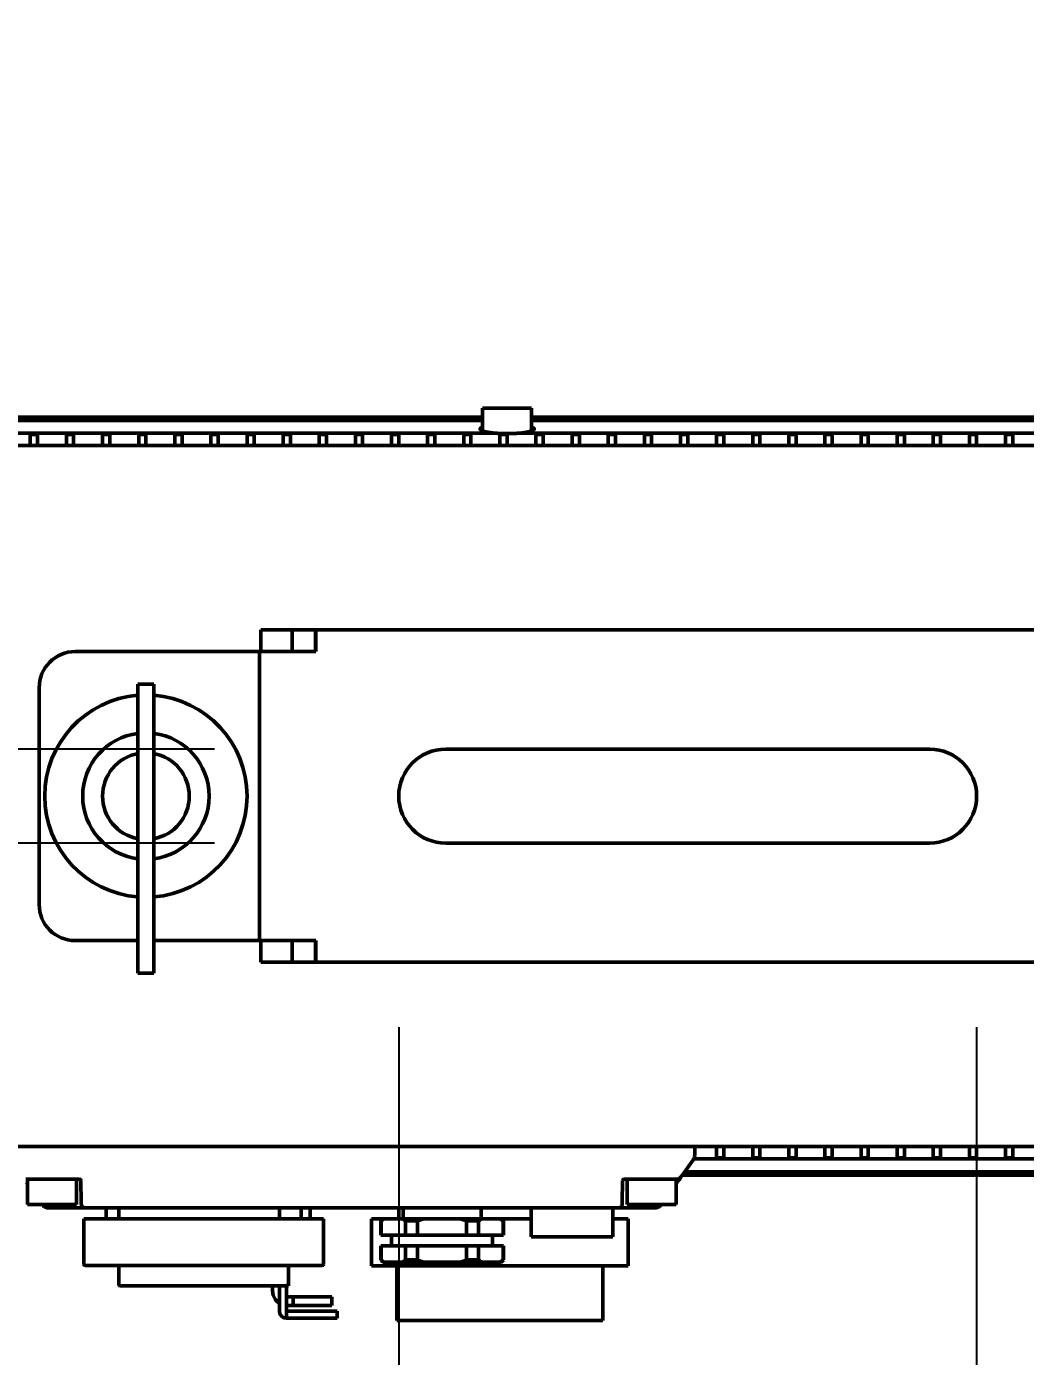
# Model space of a CAD drawing. Header units: millimetres. Extents: x 100 to 5488, y 100 to 4218.
# Drawn here: x 1685.1 to 1823.4, y 953.6 to 1137.7 of the extents above; entities that cross this region are included whole.
import ezdxf

# ---------------------------------------------------------------- set-up
doc = ezdxf.new("R2010")
doc.units = ezdxf.units.MM
doc.header["$LTSCALE"] = 20
doc.layers.add('Dimension (ANSI)', color=7, linetype='Continuous', lineweight=25)
doc.layers.add('Visible (ANSI)', color=7, linetype='Continuous', lineweight=50)
doc.styles.add('My Text', font='tahoma.ttf')
doc.dimstyles.new('My Dimension - mm [in] (ANSI)', dxfattribs={"dimscale": 20, "dimtxt": 0.7, "dimasz": 2.5, "dimexe": 3.175, "dimexo": 1.6002, "dimgap": 0.8, "dimtad": 0, "dimtoh": 1, "dimrnd": 1e-08, "dimzin": 4, "dimdsep": 46, "dimtxsty": 'My Text', "dimcen": 0.09, "dimdle": 10, "dimclrd": 1, "dimclre": 1, "dimclrt": 1, "dimadec": 1, "dimazin": 1, "dimtfac": 4.354286, "dimtofl": 0, "dimtmove": 0, "dimatfit": 3, "dimfxl": 1, "dimtolj": 1, "dimtzin": 4, "dimlwd": -1, "dimlwe": -1, "dimarcsym": 0})

# ---------------------------------------------------------------- blocks, each defined once
blk = doc.blocks.new('*D12')
at = {"layer": 'Defpoints', "color": 0, "transparency": 16777216}
for p in [(1736.61, 1031.16), (1816.61, 1031.16), (1816.61, 823.06)]:
    blk.add_point(p, dxfattribs=at)
at = {"layer": 'Dimension (ANSI)', "color": 1, "transparency": 16777216}
for p, q in [((1736.61, 999.16), (1736.61, 759.56)), ((1816.61, 999.16), (1816.61, 759.56)), ((1686.61, 823.06), (1636.61, 823.06)), ((1866.61, 823.06), (2021.11, 823.06))]:
    blk.add_line(p, q, dxfattribs=at)
for points in [[(1686.61, 831.39), (1686.61, 814.73), (1736.61, 823.06)], [(1866.61, 831.39), (1866.61, 814.73), (1816.61, 823.06)]]:
    blk.add_solid(points, dxfattribs=at)
at = {"layer": 'Dimension (ANSI)', "color": 1, "transparency": 16777216, "insert": (2124, 832.22), "char_height": 14, "attachment_point": 2, "style": 'My Text'}
blk.add_mtext('\\A1;80.00 mm [3.150 in]', dxfattribs=at)
blk = doc.blocks.new('*D13')
at = {"layer": 'Defpoints', "color": 0, "transparency": 16777216}
for p in [(1525.82, 1037.66), (1743.11, 1037.66), (1743.11, 1024.66)]:
    blk.add_point(p, dxfattribs=at)
at = {"layer": 'Dimension (ANSI)', "color": 1, "transparency": 16777216}
for p, q in [((1525.82, 1087.66), (1525.82, 1137.66)), ((1711.11, 1037.66), (1462.32, 1037.66)), ((1711.11, 1024.66), (1462.32, 1024.66)), ((1525.82, 974.66), (1525.82, 899.48))]:
    blk.add_line(p, q, dxfattribs=at)
for points in [[(1517.49, 1087.66), (1534.15, 1087.66), (1525.82, 1037.66)], [(1517.49, 974.66), (1534.15, 974.66), (1525.82, 1024.66)]]:
    blk.add_solid(points, dxfattribs=at)
at = {"layer": 'Dimension (ANSI)', "color": 1, "transparency": 16777216, "insert": (1516.66, 802.57), "char_height": 14, "attachment_point": 2, "rotation": 90, "style": 'My Text'}
blk.add_mtext('\\A1;13.00 mm [.512 in]', dxfattribs=at)

msp = doc.modelspace()

# ---------------------------------------------------------------- linework, layer by layer
at = {"layer": 'Visible (ANSI)'}
for p, q in [((1748.213, 1084.861), (1755.013, 1084.861)), ((1748.213, 1084.861), (1748.213, 1081.713)), ((1755.013, 1084.861), (1755.013, 1081.713)), ((1624.013, 1083.602), (1748.213, 1083.602)), ((1748.213, 1083.161), (1624.013, 1083.161)), ((1755.013, 1083.602), (1912.656, 1083.602)), ((1911.563, 1083.161), (1755.013, 1083.161)), ((1621.959, 1081.375), (1750.266, 1081.375)), ((1685.613, 1081.219), (1685.613, 1081.222)), ((1685.613, 1081.222), (1686.613, 1081.222)), ((1685.613, 1081.219), (1685.613, 1079.661)), ((1686.613, 1081.222), (1686.613, 1081.219)), ((1686.613, 1079.661), (1686.613, 1081.219)), ((1690.613, 1081.219), (1690.613, 1081.222)), ((1690.613, 1081.222), (1691.613, 1081.222)), ((1690.613, 1081.219), (1690.613, 1079.661)), ((1691.613, 1081.222), (1691.613, 1081.219)), ((1691.613, 1079.661), (1691.613, 1081.219)), ((1695.613, 1081.219), (1695.613, 1081.222)), ((1695.613, 1081.222), (1696.613, 1081.222)), ((1695.613, 1081.219), (1695.613, 1079.661)), ((1696.613, 1081.222), (1696.613, 1081.219)), ((1696.613, 1079.661), (1696.613, 1081.219)), ((1700.613, 1081.219), (1700.613, 1081.222)), ((1700.613, 1081.222), (1701.613, 1081.222)), ((1700.613, 1081.219), (1700.613, 1079.661)), ((1701.613, 1081.222), (1701.613, 1081.219)), ((1701.613, 1079.661), (1701.613, 1081.219)), ((1705.613, 1081.219), (1705.613, 1081.222)), ((1705.613, 1081.222), (1706.613, 1081.222)), ((1705.613, 1081.219), (1705.613, 1079.661)), ((1706.613, 1081.222), (1706.613, 1081.219)), ((1706.613, 1079.661), (1706.613, 1081.219)), ((1710.613, 1081.219), (1710.613, 1081.222)), ((1710.613, 1081.222), (1711.613, 1081.222)), ((1710.613, 1081.219), (1710.613, 1079.661)), ((1711.613, 1081.222), (1711.613, 1081.219)), ((1711.613, 1079.661), (1711.613, 1081.219)), ((1715.613, 1081.219), (1715.613, 1081.222)), ((1715.613, 1081.222), (1716.613, 1081.222)), ((1715.613, 1081.219), (1715.613, 1079.661)), ((1716.613, 1081.222), (1716.613, 1081.219)), ((1716.613, 1079.661), (1716.613, 1081.219)), ((1720.613, 1081.219), (1720.613, 1081.222)), ((1720.613, 1081.222), (1721.613, 1081.222)), ((1720.613, 1081.219), (1720.613, 1079.661)), ((1721.613, 1081.222), (1721.613, 1081.219)), ((1721.613, 1079.661), (1721.613, 1081.219)), ((1725.613, 1081.219), (1725.613, 1081.222)), ((1725.613, 1081.222), (1726.613, 1081.222)), ((1725.613, 1081.219), (1725.613, 1079.661)), ((1726.613, 1081.222), (1726.613, 1081.219)), ((1726.613, 1079.661), (1726.613, 1081.219)), ((1730.613, 1081.219), (1730.613, 1081.222)), ((1730.613, 1081.222), (1731.613, 1081.222)), ((1730.613, 1081.219), (1730.613, 1079.661)), ((1731.613, 1081.222), (1731.613, 1081.219)), ((1731.613, 1079.661), (1731.613, 1081.219)), ((1735.613, 1081.219), (1735.613, 1081.222)), ((1735.613, 1081.222), (1736.613, 1081.222)), ((1735.613, 1081.219), (1735.613, 1079.661)), ((1736.613, 1081.222), (1736.613, 1081.219)), ((1736.613, 1079.661), (1736.613, 1081.219)), ((1740.613, 1081.219), (1740.613, 1081.222)), ((1740.613, 1081.222), (1741.613, 1081.222)), ((1740.613, 1081.219), (1740.613, 1079.661)), ((1741.613, 1081.222), (1741.613, 1081.219)), ((1741.613, 1079.661), (1741.613, 1081.219)), ((1745.613, 1081.219), (1745.613, 1081.222)), ((1745.613, 1081.222), (1746.613, 1081.222)), ((1745.613, 1081.219), (1745.613, 1079.661)), ((1746.613, 1081.222), (1746.613, 1081.219)), ((1746.613, 1079.661), (1746.613, 1081.219)), ((1750.28, 1081.361), (1752.946, 1081.361)), ((1750.613, 1081.219), (1750.613, 1081.222)), ((1750.613, 1081.222), (1751.613, 1081.222)), ((1750.613, 1081.219), (1750.613, 1079.661)), ((1751.613, 1081.222), (1751.613, 1081.219)), ((1751.613, 1079.661), (1751.613, 1081.219)), ((1752.959, 1081.375), (1907.158, 1081.375)), ((1755.613, 1081.219), (1755.613, 1081.222)), ((1755.613, 1081.222), (1756.613, 1081.222)), ((1755.613, 1081.219), (1755.613, 1079.661)), ((1756.613, 1081.222), (1756.613, 1081.219)), ((1756.613, 1079.661), (1756.613, 1081.219)), ((1760.613, 1081.219), (1760.613, 1081.222)), ((1760.613, 1081.222), (1761.613, 1081.222)), ((1760.613, 1081.219), (1760.613, 1079.661)), ((1761.613, 1081.222), (1761.613, 1081.219)), ((1761.613, 1079.661), (1761.613, 1081.219)), ((1765.613, 1081.219), (1765.613, 1081.222)), ((1765.613, 1081.222), (1766.613, 1081.222)), ((1765.613, 1081.219), (1765.613, 1079.661)), ((1766.613, 1081.222), (1766.613, 1081.219)), ((1766.613, 1079.661), (1766.613, 1081.219)), ((1770.613, 1081.219), (1770.613, 1081.222)), ((1770.613, 1081.222), (1771.613, 1081.222)), ((1770.613, 1081.219), (1770.613, 1079.661)), ((1771.613, 1081.222), (1771.613, 1081.219)), ((1771.613, 1079.661), (1771.613, 1081.219)), ((1775.613, 1081.219), (1775.613, 1081.222)), ((1775.613, 1081.222), (1776.613, 1081.222)), ((1775.613, 1081.219), (1775.613, 1079.661)), ((1776.613, 1081.222), (1776.613, 1081.219)), ((1776.613, 1079.661), (1776.613, 1081.219)), ((1780.613, 1081.219), (1780.613, 1081.222)), ((1780.613, 1081.222), (1781.613, 1081.222)), ((1780.613, 1081.219), (1780.613, 1079.661)), ((1781.613, 1081.222), (1781.613, 1081.219)), ((1781.613, 1079.661), (1781.613, 1081.219)), ((1785.613, 1081.219), (1785.613, 1081.222)), ((1785.613, 1081.222), (1786.613, 1081.222)), ((1785.613, 1081.219), (1785.613, 1079.661)), ((1786.613, 1081.222), (1786.613, 1081.219)), ((1786.613, 1079.661), (1786.613, 1081.219)), ((1790.613, 1081.219), (1790.613, 1081.222)), ((1790.613, 1081.222), (1791.613, 1081.222)), ((1790.613, 1081.219), (1790.613, 1079.661)), ((1791.613, 1081.222), (1791.613, 1081.219)), ((1791.613, 1079.661), (1791.613, 1081.219)), ((1795.613, 1081.219), (1795.613, 1081.222)), ((1795.613, 1081.222), (1796.613, 1081.222)), ((1795.613, 1081.219), (1795.613, 1079.661)), ((1796.613, 1081.222), (1796.613, 1081.219)), ((1796.613, 1079.661), (1796.613, 1081.219)), ((1800.613, 1081.219), (1800.613, 1081.222)), ((1800.613, 1081.222), (1801.613, 1081.222)), ((1800.613, 1081.219), (1800.613, 1079.661)), ((1801.613, 1081.222), (1801.613, 1081.219)), ((1801.613, 1079.661), (1801.613, 1081.219)), ((1805.613, 1081.219), (1805.613, 1081.222)), ((1805.613, 1081.222), (1806.613, 1081.222)), ((1805.613, 1081.219), (1805.613, 1079.661)), ((1806.613, 1081.222), (1806.613, 1081.219)), ((1806.613, 1079.661), (1806.613, 1081.219)), ((1810.613, 1081.219), (1810.613, 1081.222)), ((1810.613, 1081.222), (1811.613, 1081.222)), ((1810.613, 1081.219), (1810.613, 1079.661)), ((1811.613, 1081.222), (1811.613, 1081.219)), ((1811.613, 1079.661), (1811.613, 1081.219)), ((1815.613, 1081.219), (1815.613, 1081.222)), ((1815.613, 1081.222), (1816.613, 1081.222)), ((1815.613, 1081.219), (1815.613, 1079.661)), ((1816.613, 1081.222), (1816.613, 1081.219)), ((1816.613, 1079.661), (1816.613, 1081.219)), ((1820.613, 1081.219), (1820.613, 1081.222)), ((1820.613, 1081.222), (1821.613, 1081.222)), ((1820.613, 1081.219), (1820.613, 1079.661)), ((1821.613, 1081.222), (1821.613, 1081.219)), ((1821.613, 1079.661), (1821.613, 1081.219)), ((1596.113, 1079.661), (1917.636, 1079.661)), ((1721.852, 1054.161), (1717.51, 1054.161)), ((1717.51, 1051.161), (1717.51, 1054.161)), ((1725.095, 1054.161), (1721.852, 1054.161)), ((1721.852, 1051.161), (1721.852, 1054.161)), ((1725.095, 1054.161), (1725.13, 1054.161)), ((1725.095, 1051.161), (1725.095, 1054.161)), ((1725.13, 1054.161), (1938.095, 1054.161)), ((1725.13, 1051.161), (1725.13, 1054.161)), ((1717.319, 1051.161), (1691.837, 1051.161)), ((1717.319, 1011.161), (1717.319, 1051.161)), ((1717.319, 1051.161), (1722.176, 1051.161)), ((1722.176, 1051.161), (1725.13, 1051.161)), ((1686.837, 1046.161), (1686.837, 1016.161)), ((1700.513, 1037.661), (1700.513, 1046.661)), ((1700.513, 1046.661), (1702.713, 1046.661)), ((1702.713, 1037.661), (1702.713, 1046.661)), ((1700.513, 1037.661), (1700.513, 1015.661)), ((1702.713, 1037.661), (1702.713, 1015.661)), ((1810.113, 1037.661), (1743.113, 1037.661)), ((1743.113, 1024.661), (1810.113, 1024.661)), ((1700.513, 1006.661), (1700.513, 1015.661)), ((1702.713, 1006.661), (1702.713, 1015.661)), ((1691.837, 1011.161), (1700.513, 1011.161)), ((1702.713, 1011.161), (1717.319, 1011.161)), ((1722.176, 1011.161), (1717.319, 1011.161)), ((1717.51, 1011.161), (1717.51, 1008.161)), ((1721.852, 1011.161), (1721.852, 1008.161)), ((1725.13, 1011.161), (1722.176, 1011.161)), ((1725.095, 1011.161), (1725.095, 1008.161)), ((1725.13, 1008.161), (1725.13, 1011.161)), ((1717.51, 1008.161), (1721.852, 1008.161)), ((1721.852, 1008.161), (1725.095, 1008.161)), ((1725.13, 1008.161), (1725.095, 1008.161)), ((1938.095, 1008.161), (1725.13, 1008.161)), ((1700.513, 1006.661), (1702.713, 1006.661)), ((1683.613, 982.661), (1776.613, 982.661)), ((1776.613, 982.661), (1777.213, 982.661)), ((2049.113, 982.661), (1777.213, 982.661)), ((1777.613, 982.661), (1777.591, 981.434)), ((1780.613, 982.661), (1780.613, 981.102)), ((1780.613, 981.099), (1780.613, 981.102)), ((1780.613, 981.099), (1781.613, 981.099)), ((1781.613, 981.102), (1781.613, 982.661)), ((1781.613, 981.102), (1781.613, 981.099)), ((1785.613, 982.661), (1785.613, 981.102)), ((1785.613, 981.099), (1785.613, 981.102)), ((1785.613, 981.099), (1786.613, 981.099)), ((1786.613, 981.102), (1786.613, 982.661)), ((1786.613, 981.102), (1786.613, 981.099)), ((1790.613, 982.661), (1790.613, 981.102)), ((1790.613, 981.099), (1790.613, 981.102)), ((1790.613, 981.099), (1791.613, 981.099)), ((1791.613, 981.102), (1791.613, 982.661)), ((1791.613, 981.102), (1791.613, 981.099)), ((1795.613, 982.661), (1795.613, 981.102)), ((1795.613, 981.099), (1795.613, 981.102)), ((1795.613, 981.099), (1796.613, 981.099)), ((1796.613, 981.102), (1796.613, 982.661)), ((1796.613, 981.102), (1796.613, 981.099)), ((1800.613, 982.661), (1800.613, 981.102)), ((1800.613, 981.099), (1800.613, 981.102)), ((1800.613, 981.099), (1801.613, 981.099)), ((1801.613, 981.102), (1801.613, 982.661)), ((1801.613, 981.102), (1801.613, 981.099)), ((1805.613, 982.661), (1805.613, 981.102)), ((1805.613, 981.099), (1805.613, 981.102)), ((1805.613, 981.099), (1806.613, 981.099)), ((1806.613, 981.102), (1806.613, 982.661)), ((1806.613, 981.102), (1806.613, 981.099)), ((1810.613, 982.661), (1810.613, 981.102)), ((1810.613, 981.099), (1810.613, 981.102)), ((1810.613, 981.099), (1811.613, 981.099)), ((1811.613, 981.102), (1811.613, 982.661)), ((1811.613, 981.102), (1811.613, 981.099)), ((1815.613, 982.661), (1815.613, 981.102)), ((1815.613, 981.099), (1815.613, 981.102)), ((1815.613, 981.099), (1816.613, 981.099)), ((1816.613, 981.102), (1816.613, 982.661)), ((1816.613, 981.102), (1816.613, 981.099)), ((1820.613, 982.661), (1820.613, 981.102)), ((1820.613, 981.099), (1820.613, 981.102)), ((1820.613, 981.099), (1821.613, 981.099)), ((1821.613, 981.102), (1821.613, 982.661)), ((1821.613, 981.102), (1821.613, 981.099)), ((1775.93, 978.804), (1777.405, 980.87)), ((1776.184, 979.161), (1913.213, 979.161)), ((1915.266, 980.946), (1777.454, 980.946)), ((1685.013, 978.161), (1685.495, 978.161)), ((1685.097, 977.682), (1685.213, 977.521)), ((1685.213, 974.661), (1685.213, 978.161)), ((1687.652, 978.161), (1685.495, 978.161)), ((1687.652, 978.161), (1689.573, 978.161)), ((1692.416, 978.161), (1689.573, 978.161)), ((1692.013, 974.661), (1692.013, 978.161)), ((1692.616, 977.964), (1692.668, 974.966)), ((1767.557, 974.966), (1767.609, 977.964)), ((1770.652, 978.161), (1767.809, 978.161)), ((1768.213, 974.661), (1768.213, 978.161)), ((1770.652, 978.161), (1772.573, 978.161)), ((1774.731, 978.161), (1772.573, 978.161)), ((1774.731, 978.161), (1775.213, 978.161)), ((1775.013, 974.661), (1775.013, 978.161)), ((1775.013, 977.521), (1775.128, 977.682)), ((1775.409, 978.075), (1775.473, 978.165)), ((1775.529, 978.243), (1775.572, 978.303)), ((1775.593, 978.333), (1775.6, 978.343)), ((1775.619, 978.37), (1775.677, 978.45)), ((1775.93, 978.804), (1775.677, 978.45)), ((1913.213, 978.719), (1775.869, 978.719)), ((1692.013, 974.661), (1685.213, 974.661)), ((1687.256, 974.661), (1687.314, 974.579)), ((1688.613, 974.161), (1688.127, 974.161)), ((1688.613, 974.161), (1693.174, 974.161)), ((1692.674, 974.652), (1692.674, 974.652)), ((1767.052, 974.161), (1693.174, 974.161)), ((1696.113, 972.661), (1696.113, 974.161)), ((1697.863, 974.161), (1697.863, 972.661)), ((1720.113, 972.661), (1720.113, 974.161)), ((1723.113, 972.661), (1723.113, 974.161)), ((1724.365, 974.161), (1724.365, 972.661)), ((1736.613, 972.661), (1736.613, 974.161)), ((1737.213, 974.161), (1737.213, 972.661)), ((1748.013, 974.161), (1748.013, 972.661)), ((1754.963, 970.161), (1754.963, 974.161)), ((1766.263, 974.161), (1766.263, 970.161)), ((1767.052, 974.161), (1771.613, 974.161)), ((1775.013, 974.661), (1768.213, 974.661)), ((1772.098, 974.161), (1771.613, 974.161)), ((1772.912, 974.579), (1772.97, 974.661)), ((1693.013, 972.661), (1696.013, 972.661)), ((1693.013, 966.391), (1693.013, 972.661)), ((1723.213, 972.661), (1696.013, 972.661)), ((1723.213, 972.661), (1726.213, 972.661)), ((1726.213, 972.661), (1726.213, 966.391)), ((1732.863, 972.661), (1734.413, 972.661)), ((1732.863, 966.161), (1732.863, 972.661)), ((1734.413, 972.661), (1734.113, 972.361)), ((1734.113, 972.361), (1734.167, 972.361)), ((1734.113, 972.361), (1734.113, 970.411)), ((1734.167, 972.361), (1734.167, 970.411)), ((1734.413, 972.661), (1734.589, 972.661)), ((1737.136, 972.661), (1734.589, 972.661)), ((1737.136, 972.661), (1740.065, 972.661)), ((1737.558, 972.361), (1739.222, 972.361)), ((1737.558, 970.411), (1737.558, 972.361)), ((1739.222, 972.361), (1739.222, 970.411)), ((1745.16, 972.661), (1740.065, 972.661)), ((1745.16, 972.661), (1748.089, 972.661)), ((1746.004, 972.361), (1747.667, 972.361)), ((1746.004, 970.411), (1746.004, 972.361)), ((1747.667, 972.361), (1747.667, 970.411)), ((1750.636, 972.661), (1748.089, 972.661)), ((1750.636, 972.661), (1750.813, 972.661)), ((1754.963, 972.661), (1750.813, 972.661)), ((1750.813, 972.661), (1751.113, 972.361)), ((1751.058, 972.361), (1751.113, 972.361)), ((1751.058, 970.411), (1751.058, 972.361)), ((1751.113, 972.361), (1751.113, 970.411)), ((1766.263, 972.661), (1768.363, 972.661)), ((1768.363, 972.661), (1768.363, 966.161)), ((1734.167, 970.411), (1734.113, 970.411)), ((1734.167, 970.411), (1737.558, 970.411)), ((1735.613, 970.411), (1735.613, 968.911)), ((1739.222, 970.411), (1737.558, 970.411)), ((1746.004, 970.411), (1739.222, 970.411)), ((1747.667, 970.411), (1746.004, 970.411)), ((1747.667, 970.411), (1751.058, 970.411)), ((1749.613, 970.411), (1749.613, 968.911)), ((1751.113, 970.411), (1751.058, 970.411)), ((1756.369, 970.161), (1754.963, 970.161)), ((1756.369, 970.161), (1757.213, 970.161)), ((1764.013, 970.161), (1757.213, 970.161)), ((1764.013, 970.161), (1764.856, 970.161)), ((1766.263, 970.161), (1764.856, 970.161)), ((1734.113, 968.911), (1734.167, 968.911)), ((1734.113, 968.911), (1734.113, 966.961)), ((1737.558, 968.911), (1734.167, 968.911)), ((1734.167, 968.911), (1734.167, 966.961)), ((1737.558, 968.911), (1739.222, 968.911)), ((1737.558, 966.961), (1737.558, 968.911)), ((1746.004, 968.911), (1739.222, 968.911)), ((1739.222, 968.911), (1739.222, 966.961)), ((1746.004, 968.911), (1747.667, 968.911)), ((1746.004, 966.961), (1746.004, 968.911)), ((1751.058, 968.911), (1747.667, 968.911)), ((1747.667, 968.911), (1747.667, 966.961)), ((1751.058, 966.961), (1751.058, 968.911)), ((1751.058, 968.911), (1751.113, 968.911)), ((1751.113, 968.911), (1751.113, 966.961)), ((1734.167, 966.961), (1734.113, 966.961)), ((1734.413, 966.661), (1734.113, 966.961)), ((1734.589, 966.661), (1734.413, 966.661)), ((1734.589, 966.661), (1737.136, 966.661)), ((1740.065, 966.661), (1737.136, 966.661)), ((1739.222, 966.961), (1737.558, 966.961)), ((1745.16, 966.661), (1740.065, 966.661)), ((1748.089, 966.661), (1745.16, 966.661)), ((1747.667, 966.961), (1746.004, 966.961)), ((1748.089, 966.661), (1750.636, 966.661)), ((1750.813, 966.661), (1750.636, 966.661)), ((1750.813, 966.661), (1751.113, 966.961)), ((1751.113, 966.961), (1751.058, 966.961)), ((1696.013, 966.191), (1693.213, 966.191)), ((1723.213, 966.191), (1696.013, 966.191)), ((1697.863, 966.191), (1697.863, 963.591)), ((1721.363, 966.191), (1721.363, 963.391)), ((1726.013, 966.191), (1723.213, 966.191)), ((1736.863, 966.161), (1732.863, 966.161)), ((1736.363, 958.561), (1736.363, 966.161)), ((1764.363, 966.161), (1736.863, 966.161)), ((1768.363, 966.161), (1764.363, 966.161)), ((1764.863, 958.561), (1764.863, 966.161)), ((1720.889, 963.391), (1698.063, 963.391)), ((1719.155, 963.391), (1719.155, 962.661)), ((1720.094, 959.891), (1720.094, 963.391)), ((1721.094, 963.391), (1721.094, 963.591)), ((1721.363, 963.391), (1721.094, 963.391)), ((1721.094, 959.891), (1721.094, 963.391)), ((1721.997, 961.861), (1721.191, 961.861)), ((1721.997, 960.661), (1721.997, 961.861)), ((1721.997, 961.861), (1722.404, 961.861)), ((1722.404, 961.861), (1723.725, 961.861)), ((1725.5, 961.861), (1723.725, 961.861)), ((1725.5, 961.861), (1726.821, 961.861)), ((1726.821, 961.861), (1727.363, 961.861)), ((1727.363, 960.661), (1727.363, 961.861)), ((1721.094, 958.891), (1721.094, 959.891)), ((1721.094, 959.891), (1723.094, 959.891)), ((1723.094, 958.891), (1721.094, 958.891)), ((1721.191, 960.661), (1721.997, 960.661)), ((1722.404, 960.661), (1721.997, 960.661)), ((1723.725, 960.661), (1722.404, 960.661)), ((1723.094, 959.891), (1725.295, 959.891)), ((1723.094, 958.891), (1725.295, 958.891)), ((1725.5, 960.661), (1723.725, 960.661)), ((1725.295, 959.891), (1727.027, 959.891)), ((1727.027, 958.891), (1725.295, 958.891)), ((1726.821, 960.661), (1725.5, 960.661)), ((1727.363, 960.661), (1726.821, 960.661)), ((1727.027, 959.891), (1728.099, 959.891)), ((1728.099, 958.891), (1727.027, 958.891)), ((1728.099, 959.891), (1728.099, 958.891)), ((1764.863, 958.561), (1736.363, 958.561))]:
    msp.add_line(p, q, dxfattribs=at)
for centre, radius, start, end in [((1691.837, 1046.161), 5, 90, 180), ((1701.613, 1031.161), 14, 94.50646, 265.49354), ((1701.613, 1031.161), 14, 274.50646, 85.49354), ((1701.613, 1031.161), 8.75, 97.22201, 262.77799), ((1701.613, 1031.161), 8.75, 277.22201, 82.77799), ((1701.613, 1031.161), 6, 100.56398, 259.43602), ((1701.613, 1031.161), 6, 280.56398, 79.43602), ((1743.113, 1031.161), 6.5, 90, 270), ((1810.113, 1031.161), 6.5, 270, 90), ((1691.837, 1016.161), 5, 180, 270), ((1776.591, 981.451), 1, 324.46232, 359), ((1692.416, 977.961), 0.2, 1.00021, 90.00043), ((1767.809, 977.961), 0.2, 89.99886, 178.99994), ((1775.213, 978.661), 0.5, 270, 324.46232), ((1767.052, 974.661), 0.5, 269.99956, 294.698), ((1693.213, 966.391), 0.2, 180, 270), ((1726.013, 966.391), 0.2, 270, 0), ((1698.063, 963.591), 0.2, 180, 270), ((1721.363, 962.861), 1, 254.393, 270), ((1721.094, 959.891), 1, 180, 270)]:
    msp.add_arc(centre, radius, start, end, dxfattribs=at)
for centre, major_axis, ratio, start_param, end_param in [((1751.613, 1081.992), (-3.75, 0), 0.176327, 5.847703, 7.4867736), ((1751.613, 1081.992), (-3.75, 0), 0.176327, 1.9380043, 3.577075), ((1688.127, 975.16), (0.994, -0.108), 0.9999628, 4.712389, 4.8206383), ((1693.168, 974.975), (-0.5, -0.009), 0.371293, 6.2831605, 6.2831869), ((1767.56, 975.152), (-0.009, -0.5), 0.0000171, 0.3863594, 1.1873292), ((1772.098, 975.161), (1, 0), 0.999962, 4.712389, 4.8418147)]:
    msp.add_ellipse(centre, major_axis=major_axis, ratio=ratio, start_param=start_param, end_param=end_param, dxfattribs=at)
for points, knots in [([(1706.84, 982.661), (1706.858, 982.661), (1706.871, 982.661), (1706.883, 982.661), (1706.886, 982.661), (1706.888, 982.661), (1706.888, 982.661), (1706.888, 982.661), (1706.888, 982.661), (1706.888, 982.661)], [0, 0, 0, 0, 0.01902631, 0.01902631, 0.028387833, 0.028387833, 0.031895985, 0.031895985, 0.032836353, 0.032836353, 0.032836353, 0.032836353]), ([(1775.128, 977.682), (1775.161, 977.728), (1775.225, 977.818), (1775.313, 977.941), (1775.364, 978.013), (1775.386, 978.044)], [0, 0, 0, 0, 0.11111111, 0.22222222, 0.31589976, 0.31589976, 0.31589976, 0.31589976]), ([(1775.619, 978.37), (1775.619, 978.37), (1775.619, 978.37), (1775.619, 978.37), (1775.619, 978.37), (1775.619, 978.37), (1775.619, 978.37), (1775.619, 978.37), (1775.619, 978.37), (1775.619, 978.369), (1775.619, 978.369), (1775.618, 978.369), (1775.618, 978.367), (1775.613, 978.361), (1775.607, 978.353), (1775.6, 978.343)], [0, 0, 0, 0, 0.000059084, 0.000059084, 0.000160674, 0.000160674, 0.000360543, 0.000360543, 0.000960055, 0.000960055, 0.002758732, 0.002758732, 0.008162163, 0.008162163, 0.019680833, 0.019680833, 0.019680833, 0.019680833]), ([(1775.619, 978.369), (1775.619, 978.369), (1775.619, 978.369), (1775.619, 978.369), (1775.618, 978.368), (1775.615, 978.364), (1775.61, 978.357), (1775.602, 978.345), (1775.601, 978.344), (1775.6, 978.343)], [0.005624857, 0.005624857, 0.005624857, 0.005624857, 0.00684118, 0.00684118, 0.010824899, 0.010824899, 0.022836319, 0.022836319, 0.024324124, 0.024324124, 0.024324124, 0.024324124]), ([(1688.019, 974.166), (1687.963, 974.172), (1687.908, 974.183), (1687.8, 974.214), (1687.747, 974.234), (1687.646, 974.282), (1687.597, 974.311), (1687.506, 974.375), (1687.462, 974.412), (1687.383, 974.491), (1687.346, 974.534), (1687.314, 974.579)], [4.8206242, 4.8206242, 4.8206242, 4.8206242, 4.98910879, 4.98910879, 5.15759338, 5.15759338, 5.32607796, 5.32607796, 5.49456255, 5.49456255, 5.66304713, 5.66304713, 5.66304713, 5.66304713]), ([(1693.174, 974.161), (1693.173, 974.161), (1693.171, 974.161), (1693.167, 974.161), (1693.163, 974.161), (1693.149, 974.161), (1693.138, 974.162), (1693.095, 974.166), (1693.062, 974.172), (1692.98, 974.197), (1692.93, 974.221), (1692.843, 974.282), (1692.804, 974.32), (1692.741, 974.406), (1692.716, 974.454), (1692.691, 974.529), (1692.684, 974.555), (1692.678, 974.594), (1692.677, 974.607), (1692.675, 974.626), (1692.675, 974.63), (1692.674, 974.639), (1692.674, 974.643), (1692.674, 974.647), (1692.674, 974.648), (1692.674, 974.649), (1692.674, 974.649), (1692.674, 974.65), (1692.674, 974.65), (1692.674, 974.65), (1692.674, 974.651), (1692.674, 974.651), (1692.674, 974.651), (1692.674, 974.651), (1692.674, 974.651), (1692.674, 974.652), (1692.674, 974.652), (1692.674, 974.653), (1692.674, 974.654), (1692.674, 974.661), (1692.674, 974.671), (1692.673, 974.705), (1692.673, 974.734), (1692.671, 974.802), (1692.671, 974.843), (1692.669, 974.912), (1692.669, 974.938), (1692.669, 974.964)], [0, 0, 0, 0, 0.0003603, 0.0003603, 0.00144127, 0.00144127, 0.00468568, 0.00468568, 0.01446062, 0.01446062, 0.0305679, 0.0305679, 0.04649239, 0.04649239, 0.06242343, 0.06242343, 0.07031167, 0.07031167, 0.07429788, 0.07429788, 0.07579171, 0.07579171, 0.07691288, 0.07691288, 0.07709361, 0.07709361, 0.07723259, 0.07723259, 0.07735489, 0.07735489, 0.07746612, 0.07746612, 0.07765815, 0.07765815, 0.07810521, 0.07810521, 0.07944471, 0.07944471, 0.08346535, 0.08346535, 0.09560867, 0.09560867, 0.11173346, 0.11173346, 0.12766337, 0.12766337, 0.13618709, 0.13618709, 0.13618709, 0.13618709]), ([(1767.551, 974.653), (1767.551, 974.653), (1767.551, 974.652), (1767.551, 974.652), (1767.551, 974.652), (1767.551, 974.652), (1767.551, 974.651), (1767.551, 974.651), (1767.551, 974.651), (1767.551, 974.651), (1767.551, 974.651), (1767.551, 974.65), (1767.551, 974.65), (1767.551, 974.649), (1767.551, 974.649), (1767.551, 974.647), (1767.551, 974.646), (1767.551, 974.641), (1767.551, 974.639), (1767.55, 974.627), (1767.55, 974.618), (1767.546, 974.584), (1767.542, 974.558), (1767.521, 974.481), (1767.499, 974.43), (1767.44, 974.341), (1767.403, 974.301), (1767.33, 974.244), (1767.296, 974.223), (1767.26, 974.206)], [0, 0, 0, 0, 0.002165507, 0.002165507, 0.002977425, 0.002977425, 0.003586521, 0.003586521, 0.003815338, 0.003815338, 0.003924051, 0.003924051, 0.004033795, 0.004033795, 0.004143609, 0.004143609, 0.004588752, 0.004588752, 0.005455547, 0.005455547, 0.008054694, 0.008054694, 0.015873047, 0.015873047, 0.032014327, 0.032014327, 0.047937913, 0.047937913, 0.059778248, 0.059778248, 0.059778248, 0.059778248]), ([(1767.557, 974.964), (1767.557, 974.96), (1767.557, 974.957), (1767.556, 974.939), (1767.556, 974.926), (1767.555, 974.874), (1767.555, 974.838), (1767.553, 974.768), (1767.553, 974.735), (1767.552, 974.702), (1767.552, 974.695), (1767.552, 974.689)], [0.000192365, 0.000192365, 0.000192365, 0.000192365, 0.001459042, 0.001459042, 0.005839907, 0.005839907, 0.019086622, 0.019086622, 0.035106074, 0.035106074, 0.040075714, 0.040075714, 0.040075714, 0.040075714]), ([(1772.912, 974.579), (1772.88, 974.535), (1772.845, 974.493), (1772.767, 974.415), (1772.725, 974.38), (1772.636, 974.316), (1772.589, 974.288), (1772.491, 974.239), (1772.44, 974.219), (1772.335, 974.188), (1772.281, 974.176), (1772.227, 974.169)], [3.76172983, 3.76172983, 3.76172983, 3.76172983, 3.92597759, 3.92597759, 4.09022535, 4.09022535, 4.25447311, 4.25447311, 4.41872087, 4.41872087, 4.58296863, 4.58296863, 4.58296863, 4.58296863]), ([(1720.095, 960.979), (1719.967, 961.06), (1719.847, 961.154), (1719.572, 961.426), (1719.405, 961.672), (1719.214, 962.127), (1719.155, 962.415), (1719.155, 962.661)], [-0.78642657, -0.78642657, -0.78642657, -0.78642657, -0.74487603, -0.74487603, -0.67047661, -0.67047661, -0.59688354, -0.59688354, -0.59688354, -0.59688354]), ([(1720.889, 963.391), (1720.914, 963.391), (1720.944, 963.396), (1720.991, 963.416), (1721.016, 963.432), (1721.052, 963.467), (1721.069, 963.492), (1721.088, 963.537), (1721.094, 963.566), (1721.094, 963.591)], [-0.029974472, -0.029974472, -0.029974472, -0.029974472, -0.022333241, -0.022333241, -0.014786745, -0.014786745, -0.007349487, -0.007349487, 0, 0, 0, 0])]:
    msp.add_open_spline(points, degree=3, knots=knots, dxfattribs=at)
for points in [[(1775.409, 978.075), (1775.401, 978.065), (1775.394, 978.054), (1775.386, 978.044)], [(1775.529, 978.243), (1775.512, 978.22), (1775.493, 978.193), (1775.473, 978.165)], [(1775.593, 978.333), (1775.587, 978.324), (1775.58, 978.315), (1775.572, 978.303)], [(1693.174, 974.161), (1693.174, 974.161), (1693.174, 974.161), (1693.174, 974.161)], [(1767.052, 974.161), (1767.052, 974.161), (1767.052, 974.161), (1767.052, 974.161)], [(1767.551, 974.653), (1767.552, 974.658), (1767.552, 974.669), (1767.552, 974.689)], [(1734.167, 972.361), (1734.212, 972.396), (1734.303, 972.467), (1734.443, 972.567), (1734.54, 972.63), (1734.589, 972.661)], [(1737.136, 972.661), (1737.185, 972.63), (1737.282, 972.567), (1737.422, 972.467), (1737.513, 972.397), (1737.558, 972.361)], [(1739.222, 972.361), (1739.311, 972.396), (1739.494, 972.467), (1739.774, 972.567), (1739.967, 972.63), (1740.065, 972.661)], [(1745.16, 972.661), (1745.258, 972.63), (1745.45, 972.567), (1745.731, 972.467), (1745.914, 972.397), (1746.004, 972.361)], [(1747.667, 972.361), (1747.712, 972.396), (1747.803, 972.467), (1747.943, 972.567), (1748.04, 972.63), (1748.089, 972.661)], [(1750.636, 972.661), (1750.685, 972.63), (1750.782, 972.567), (1750.922, 972.467), (1751.013, 972.397), (1751.058, 972.361)], [(1734.589, 966.661), (1734.54, 966.691), (1734.444, 966.754), (1734.304, 966.854), (1734.212, 966.925), (1734.167, 966.961)], [(1737.558, 966.961), (1737.513, 966.925), (1737.422, 966.854), (1737.282, 966.754), (1737.185, 966.691), (1737.136, 966.661)], [(1740.065, 966.661), (1739.967, 966.691), (1739.775, 966.754), (1739.494, 966.854), (1739.312, 966.925), (1739.222, 966.961)], [(1746.004, 966.961), (1745.914, 966.925), (1745.732, 966.854), (1745.451, 966.754), (1745.258, 966.691), (1745.16, 966.661)], [(1748.089, 966.661), (1748.04, 966.691), (1747.944, 966.754), (1747.804, 966.854), (1747.712, 966.925), (1747.667, 966.961)], [(1751.058, 966.961), (1751.013, 966.925), (1750.922, 966.854), (1750.782, 966.754), (1750.685, 966.691), (1750.636, 966.661)], [(1721.094, 961.866), (1721.127, 961.862), (1721.16, 961.861), (1721.191, 961.861)], [(1721.191, 960.661), (1721.159, 960.661), (1721.127, 960.661), (1721.094, 960.663)]]:
    msp.add_open_spline(points, degree=3, dxfattribs=at)

# ---------------------------------------------------------------- dimensions: what is measured, and where the dimension line sits
at = {"layer": 'Dimension (ANSI)', "color": 1, "true_color": 0xff0000}
for base, p1, p2, angle, text, picture, middle in [((1525.821, 1037.661), (1743.113, 1024.661), (1743.113, 1037.661), 270, '<> mm [.512 in]', '*D13', (1525.821, 802.567)), ((1816.613, 823.061), (1736.613, 1031.161), (1816.613, 1031.161), 180, '<> mm [3.150 in]', '*D12', (2123.999, 823.061))]:
    dim = msp.add_linear_dim(base=base, p1=p1, p2=p2, angle=angle, text=text, dimstyle='My Dimension - mm [in] (ANSI)', override={"dimgap": 0.8, "dimtoh": 0, "dimdec": 2, "dimpost": '', "dimtol": 0, "dimlim": 0, "dimtp": 0, "dimtm": 0, "dimtdec": 2, "dimatfit": 1}, dxfattribs=at)
    dim.commit()
    dim.dimension.update_dxf_attribs({"geometry": picture, "text_midpoint": middle, "dimtype": 160})

doc.saveas('drawing.dxf')
